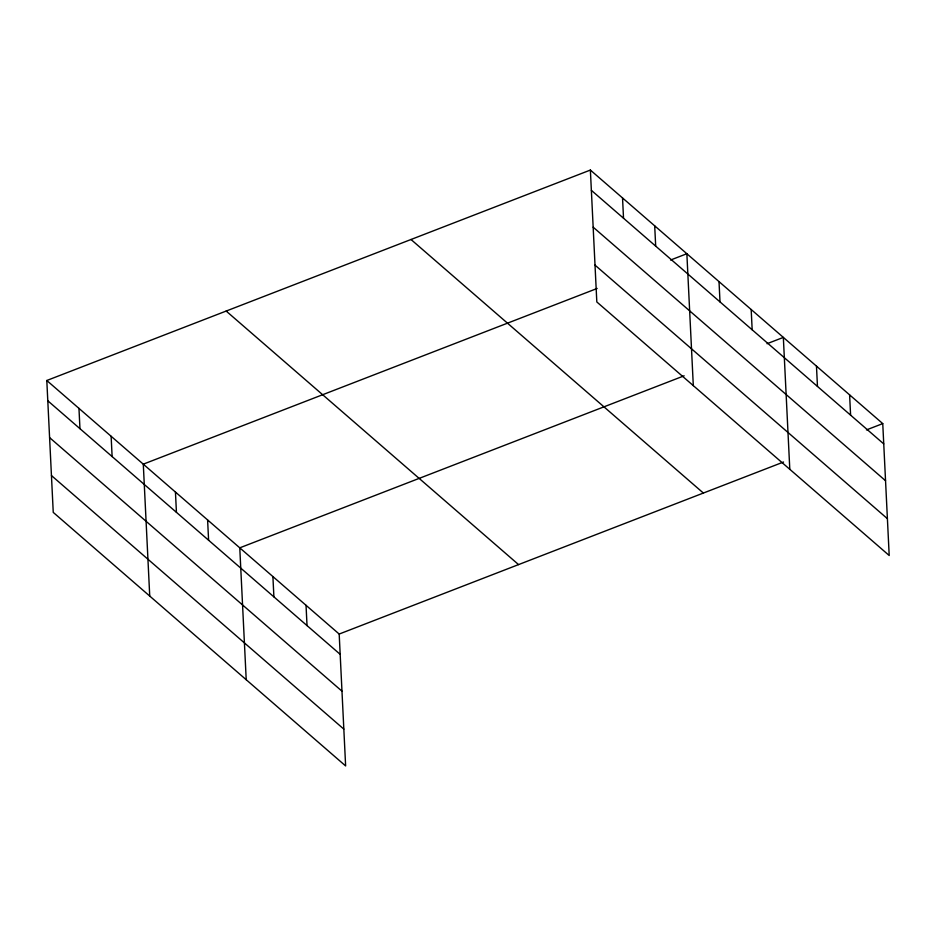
<?xml version="1.0" encoding="UTF-8"?>
<svg xmlns="http://www.w3.org/2000/svg" width="936" height="936" viewBox="0 0 936 936"><rect width="100%" height="100%" fill="white"/><g stroke="black" fill="none" stroke-linecap="round" stroke-linejoin="round"><path stroke-width="1.4" d="M46.8 380.496L339.183 634.046L345.63 765.94L53.247 512.39L46.8 380.496L590.37 170.059L882.753 423.61L889.2 555.504L596.817 301.954L590.37 170.059M597.168 288.452L143.29 464.162L149.737 596.068M670.55 260.044L686.86 253.726L693.307 385.632M684.134 375.804L239.768 547.841L246.215 679.735M767.029 343.711L783.338 337.405L789.797 469.299M339.183 634.046L783.549 462.01M866.443 429.916L882.753 423.61M591.365 190.347L883.736 443.898M593.167 227.179L885.538 480.73M595.015 265.122L887.398 518.673M410.998 239.499L703.369 493.05M226.173 311.056L518.556 564.595M47.794 400.784L340.166 654.334M49.596 437.615L341.968 691.166M51.445 475.558L343.828 729.109M849.607 394.875L850.602 415.163M816.473 366.14L817.467 386.428M751.175 309.512L752.17 329.8M719.012 281.619L720.006 301.918M654.697 225.845L655.691 246.133M622.534 197.952L623.528 218.24M306.037 605.311L307.031 625.599M272.902 576.576L273.897 596.864M207.605 519.948L208.599 540.236M175.441 492.055L176.436 512.343M111.127 436.27L112.121 456.569M78.963 408.388L79.958 428.676"/></g></svg>
